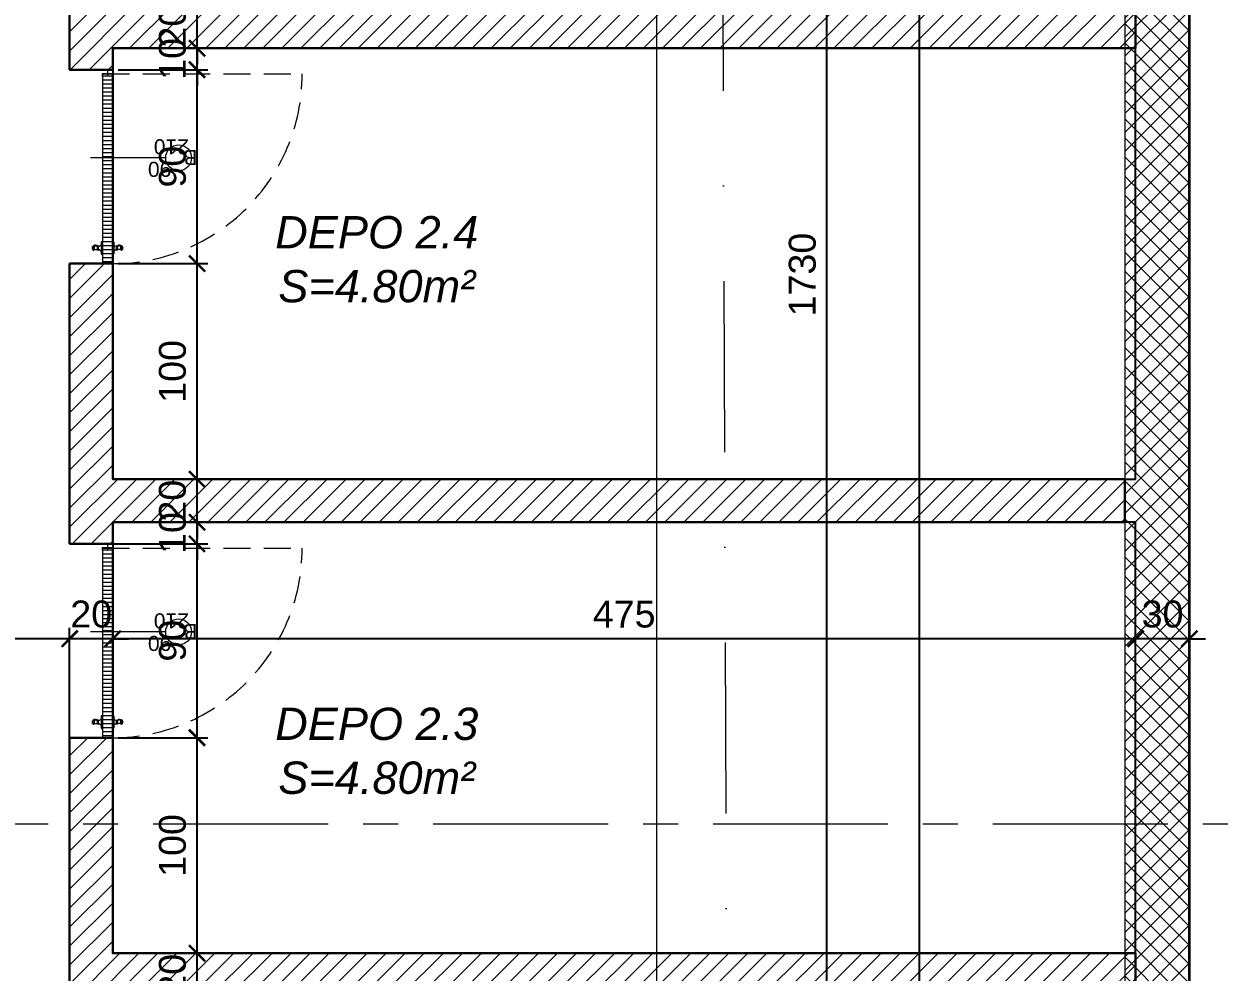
# Model space of a CAD drawing. Header units: centimetres. Extents: x 54080 to 59633, y -55119 to -48218.
# Drawn here: x 58736 to 59291, y -50741 to -50301 of the extents above; entities that cross this region are included whole.
import ezdxf

# ---------------------------------------------------------------- set-up
doc = ezdxf.new("R2010")
doc.units = ezdxf.units.CM
doc.header["$LTSCALE"] = 50
doc.header["$MEASUREMENT"] = 0
for name, pattern in [('23486-A01$0${ Chain Double-Dash }', [0]), ('AXES', [2, 1.25, -0.25, 0.25, -0.25]), ('CACHE', [0.375, 0.25, -0.125]), ('CONTINU', [0]), ('Dot & Dashed', [335.138881, 158.75, -88.194444, 0, -88.194437])]:
    doc.linetypes.add(name, pattern=pattern)
doc.layers.get('0').update_dxf_attribs({"color": 8})
for name, color, linetype in [('AXES', 10, 'AXES'), ('BETON COUPE', 3, 'CONTINU'), ('BORD', 5, 'Continuous'), ('COTE 50ème', 1, 'Continuous'), ('TEXTE', 7, 'Continuous')]:
    doc.layers.add(name, color=color, linetype=linetype)
for name, color, linetype, lineweight in [('BETON CACHE', 4, 'CACHE', 5), ('BETON HACHURE', 253, 'Continuous', 13), ('door', 44, 'Continuous', 5), ('EXISTANT BORD', 251, 'Continuous', 60), ('MACONNERIE COUPE', 7, 'Continuous', 30), ('MACONNERIE HACHURE', 253, 'Continuous', 13)]:
    doc.layers.add(name, color=color, linetype=linetype, lineweight=lineweight)
doc.layers.add('FMULT', color=150, linetype='Continuous', plot=False)
doc.layers.add('HORS GEL', color=7, linetype='CACHE', lineweight=15, true_color=0x00661a)
doc.styles.add('GENERATED_STYLE_1', font='arial.ttf')
doc.styles.add('RS_TEXT_1.50', font='arial.ttf', dxfattribs={"height": 12.5})
doc.styles.add('RS_TXT_50', font='arial.ttf', dxfattribs={"height": 12.5})
doc.dimstyles.new('RS_50CM_LINEAIRE', dxfattribs={"dimscale": 5, "dimtxt": 12.5, "dimasz": 1.5, "dimexe": 1, "dimexo": 2.5, "dimgap": 1, "dimtad": 1, "dimdec": 1, "dimrnd": 0.5, "dimdsep": 46, "dimtxsty": 'RS_TXT_50', "dimblk1": 'ARCHTICK', "dimblk2": 'ARCHTICK', "dimsah": 1, "dimcen": 2.5, "dimdle": 1, "dimclrt": 4, "dimadec": 0, "dimazin": 2, "dimtfac": 1, "dimtdec": 1, "dimtix": 1, "dimtmove": 2, "dimatfit": 3, "dimfxl": 1, "dimtolj": 1, "dimtzin": 0, "dimarcsym": 0})

# ---------------------------------------------------------------- blocks, each defined once
blk = doc.blocks.new('A$C99aa3423')
at = {"layer": 'AXES', "lineweight": 5, "ltscale": 1.3}
blk.add_line((3195, 190), (-1985, 190), dxfattribs=at)
at = {"layer": 'HORS GEL', "linetype": '23486-A01$0${ Chain Double-Dash }', "ltscale": 1.2}
blk.add_line((2827.5, 1580), (2827.5, -4150), dxfattribs=at)
blk = doc.blocks.new('_ArchTick')
at = {"color": 0, "linetype": 'ByBlock', "const_width": 0.15}
blk.add_lwpolyline([(-0.5, -0.5), (0.5, 0.5)], dxfattribs=at)
blk = doc.blocks.new('*D1291')
at = {"layer": 'COTE 50ème', "color": 0, "lineweight": -2, "ltscale": 0.5, "transparency": 16777216}
for p, q in [((58816.82, -50732.22), (58816.82, -50724.72)), ((58796.64, -50732.22), (58821.82, -50732.22)), ((58816.82, -50752.22), (58816.82, -50732.22)), ((58790.17, -50752.22), (58821.82, -50752.22)), ((58816.82, -50752.22), (58816.82, -50759.72))]:
    blk.add_line(p, q, dxfattribs=at)
at = {"layer": 'Defpoints', "color": 0, "ltscale": 0.5, "transparency": 16777216}
for p in [(58784.14, -50732.22), (58816.82, -50732.22), (58777.67, -50752.22)]:
    blk.add_point(p, dxfattribs=at)
at = {"layer": 'COTE 50ème', "color": 0, "lineweight": -2, "ltscale": 0.5, "transparency": 16777216, "xscale": 7.5, "yscale": 7.5, "zscale": 7.5}
for p, rotation in [((58816.82, -50732.22), 270), ((58816.82, -50752.22), 90)]:
    blk.add_blockref('_ArchTick', p, dxfattribs=dict(at, rotation=rotation))
at = {"layer": 'COTE 50ème', "color": 4, "ltscale": 0.5, "transparency": 16777216, "insert": (58805.44, -50742.22), "char_height": 12.5, "attachment_point": 5, "rotation": 90, "style": 'RS_TXT_50'}
blk.add_mtext('\\A1;20', dxfattribs=at)
blk = doc.blocks.new('*D1292')
at = {"layer": 'COTE 50ème', "color": 0, "lineweight": -2, "ltscale": 0.5, "transparency": 16777216}
for p, q in [((58780.17, -50632.22), (58821.82, -50632.22)), ((58816.82, -50737.22), (58816.82, -50627.22)), ((58796.64, -50732.22), (58821.82, -50732.22))]:
    blk.add_line(p, q, dxfattribs=at)
at = {"layer": 'Defpoints', "color": 0, "ltscale": 0.5, "transparency": 16777216}
for p in [(58767.67, -50632.22), (58816.82, -50632.22), (58784.14, -50732.22)]:
    blk.add_point(p, dxfattribs=at)
at = {"layer": 'COTE 50ème', "color": 0, "lineweight": -2, "ltscale": 0.5, "transparency": 16777216, "xscale": 7.5, "yscale": 7.5, "zscale": 7.5}
for p, rotation in [((58816.82, -50632.22), 90), ((58816.82, -50732.22), 270)]:
    blk.add_blockref('_ArchTick', p, dxfattribs=dict(at, rotation=rotation))
at = {"layer": 'COTE 50ème', "color": 4, "ltscale": 0.5, "transparency": 16777216, "insert": (58805.44, -50682.22), "char_height": 12.5, "attachment_point": 5, "rotation": 90, "style": 'RS_TXT_50'}
blk.add_mtext('\\A1;100', dxfattribs=at)
blk = doc.blocks.new('*D1293')
at = {"layer": 'COTE 50ème', "color": 0, "lineweight": -2, "ltscale": 0.5, "transparency": 16777216}
for p, q in [((58816.82, -50637.22), (58816.82, -50537.22)), ((58770.17, -50542.22), (58821.82, -50542.22)), ((58780.17, -50632.22), (58821.82, -50632.22))]:
    blk.add_line(p, q, dxfattribs=at)
at = {"layer": 'Defpoints', "color": 0, "ltscale": 0.5, "transparency": 16777216}
for p in [(58757.67, -50542.22), (58816.82, -50542.22), (58767.67, -50632.22)]:
    blk.add_point(p, dxfattribs=at)
at = {"layer": 'COTE 50ème', "color": 0, "lineweight": -2, "ltscale": 0.5, "transparency": 16777216, "xscale": 7.5, "yscale": 7.5, "zscale": 7.5}
for p, rotation in [((58816.82, -50542.22), 90), ((58816.82, -50632.22), 270)]:
    blk.add_blockref('_ArchTick', p, dxfattribs=dict(at, rotation=rotation))
at = {"layer": 'COTE 50ème', "color": 4, "ltscale": 0.5, "transparency": 16777216, "insert": (58805.44, -50587.22), "char_height": 12.5, "attachment_point": 5, "rotation": 90, "style": 'RS_TXT_50'}
blk.add_mtext('\\A1;90', dxfattribs=at)
blk = doc.blocks.new('*D1294')
at = {"layer": 'COTE 50ème', "color": 0, "lineweight": -2, "ltscale": 0.5, "transparency": 16777216}
for p, q in [((58816.82, -50532.22), (58816.82, -50524.72)), ((58807.77, -50532.22), (58821.82, -50532.22)), ((58816.82, -50542.22), (58816.82, -50532.22)), ((58770.17, -50542.22), (58821.82, -50542.22)), ((58816.82, -50542.22), (58816.82, -50549.72))]:
    blk.add_line(p, q, dxfattribs=at)
at = {"layer": 'Defpoints', "color": 0, "ltscale": 0.5, "transparency": 16777216}
for p in [(58795.27, -50532.22), (58816.82, -50532.22), (58757.67, -50542.22)]:
    blk.add_point(p, dxfattribs=at)
at = {"layer": 'COTE 50ème', "color": 0, "lineweight": -2, "ltscale": 0.5, "transparency": 16777216, "xscale": 7.5, "yscale": 7.5, "zscale": 7.5}
for p, rotation in [((58816.82, -50532.22), 270), ((58816.82, -50542.22), 90)]:
    blk.add_blockref('_ArchTick', p, dxfattribs=dict(at, rotation=rotation))
at = {"layer": 'COTE 50ème', "color": 4, "ltscale": 0.5, "transparency": 16777216, "insert": (58805.44, -50537.22), "char_height": 12.5, "attachment_point": 5, "rotation": 90, "style": 'RS_TXT_50'}
blk.add_mtext('\\A1;10', dxfattribs=at)
blk = doc.blocks.new('*D1295')
at = {"layer": 'COTE 50ème', "color": 0, "lineweight": -2, "ltscale": 0.5, "transparency": 16777216}
for p, q in [((58816.82, -50512.22), (58816.82, -50504.72)), ((58798.61, -50512.22), (58821.82, -50512.22)), ((58816.82, -50532.22), (58816.82, -50512.22)), ((58807.77, -50532.22), (58821.82, -50532.22)), ((58816.82, -50532.22), (58816.82, -50539.72))]:
    blk.add_line(p, q, dxfattribs=at)
at = {"layer": 'Defpoints', "color": 0, "ltscale": 0.5, "transparency": 16777216}
for p in [(58786.11, -50512.22), (58816.82, -50512.22), (58795.27, -50532.22)]:
    blk.add_point(p, dxfattribs=at)
at = {"layer": 'COTE 50ème', "color": 0, "lineweight": -2, "ltscale": 0.5, "transparency": 16777216, "xscale": 7.5, "yscale": 7.5, "zscale": 7.5}
for p, rotation in [((58816.82, -50512.22), 270), ((58816.82, -50532.22), 90)]:
    blk.add_blockref('_ArchTick', p, dxfattribs=dict(at, rotation=rotation))
at = {"layer": 'COTE 50ème', "color": 4, "ltscale": 0.5, "transparency": 16777216, "insert": (58805.44, -50522.22), "char_height": 12.5, "attachment_point": 5, "rotation": 90, "style": 'RS_TXT_50'}
blk.add_mtext('\\A1;20', dxfattribs=at)
blk = doc.blocks.new('*D1296')
at = {"layer": 'COTE 50ème', "color": 0, "lineweight": -2, "ltscale": 0.5, "transparency": 16777216}
for p, q in [((58816.82, -50517.22), (58816.82, -50407.22)), ((58780.17, -50412.22), (58821.82, -50412.22)), ((58798.61, -50512.22), (58821.82, -50512.22))]:
    blk.add_line(p, q, dxfattribs=at)
at = {"layer": 'Defpoints', "color": 0, "ltscale": 0.5, "transparency": 16777216}
for p in [(58767.67, -50412.22), (58816.82, -50412.22), (58786.11, -50512.22)]:
    blk.add_point(p, dxfattribs=at)
at = {"layer": 'COTE 50ème', "color": 0, "lineweight": -2, "ltscale": 0.5, "transparency": 16777216, "xscale": 7.5, "yscale": 7.5, "zscale": 7.5}
for p, rotation in [((58816.82, -50412.22), 90), ((58816.82, -50512.22), 270)]:
    blk.add_blockref('_ArchTick', p, dxfattribs=dict(at, rotation=rotation))
at = {"layer": 'COTE 50ème', "color": 4, "ltscale": 0.5, "transparency": 16777216, "insert": (58805.44, -50462.22), "char_height": 12.5, "attachment_point": 5, "rotation": 90, "style": 'RS_TXT_50'}
blk.add_mtext('\\A1;100', dxfattribs=at)
blk = doc.blocks.new('*D1297')
at = {"layer": 'COTE 50ème', "color": 0, "lineweight": -2, "ltscale": 0.5, "transparency": 16777216}
for p, q in [((58816.82, -50417.22), (58816.82, -50317.22)), ((58780.17, -50322.22), (58821.82, -50322.22)), ((58780.17, -50412.22), (58821.82, -50412.22))]:
    blk.add_line(p, q, dxfattribs=at)
at = {"layer": 'Defpoints', "color": 0, "ltscale": 0.5, "transparency": 16777216}
for p in [(58767.67, -50322.22), (58816.82, -50322.22), (58767.67, -50412.22)]:
    blk.add_point(p, dxfattribs=at)
at = {"layer": 'COTE 50ème', "color": 0, "lineweight": -2, "ltscale": 0.5, "transparency": 16777216, "xscale": 7.5, "yscale": 7.5, "zscale": 7.5}
for p, rotation in [((58816.82, -50322.22), 90), ((58816.82, -50412.22), 270)]:
    blk.add_blockref('_ArchTick', p, dxfattribs=dict(at, rotation=rotation))
at = {"layer": 'COTE 50ème', "color": 4, "ltscale": 0.5, "transparency": 16777216, "insert": (58805.44, -50367.22), "char_height": 12.5, "attachment_point": 5, "rotation": 90, "style": 'RS_TXT_50'}
blk.add_mtext('\\A1;90', dxfattribs=at)
blk = doc.blocks.new('*D1298')
at = {"layer": 'COTE 50ème', "color": 0, "lineweight": -2, "ltscale": 0.5, "transparency": 16777216}
for p, q in [((58816.82, -50312.22), (58816.82, -50304.72)), ((58790.17, -50312.22), (58821.82, -50312.22)), ((58816.82, -50322.22), (58816.82, -50312.22)), ((58780.17, -50322.22), (58821.82, -50322.22)), ((58816.82, -50322.22), (58816.82, -50329.72))]:
    blk.add_line(p, q, dxfattribs=at)
at = {"layer": 'Defpoints', "color": 0, "ltscale": 0.5, "transparency": 16777216}
for p in [(58777.67, -50312.22), (58816.82, -50312.22), (58767.67, -50322.22)]:
    blk.add_point(p, dxfattribs=at)
at = {"layer": 'COTE 50ème', "color": 0, "lineweight": -2, "ltscale": 0.5, "transparency": 16777216, "xscale": 7.5, "yscale": 7.5, "zscale": 7.5}
for p, rotation in [((58816.82, -50312.22), 270), ((58816.82, -50322.22), 90)]:
    blk.add_blockref('_ArchTick', p, dxfattribs=dict(at, rotation=rotation))
at = {"layer": 'COTE 50ème', "color": 4, "ltscale": 0.5, "transparency": 16777216, "insert": (58805.44, -50317.22), "char_height": 12.5, "attachment_point": 5, "rotation": 90, "style": 'RS_TXT_50'}
blk.add_mtext('\\A1;10', dxfattribs=at)
blk = doc.blocks.new('*D1299')
at = {"layer": 'COTE 50ème', "color": 0, "lineweight": -2, "ltscale": 0.5, "transparency": 16777216}
for p, q in [((58816.82, -50292.22), (58816.82, -50284.72)), ((58801.22, -50292.22), (58821.82, -50292.22)), ((58816.82, -50312.22), (58816.82, -50292.22)), ((58790.17, -50312.22), (58821.82, -50312.22)), ((58816.82, -50312.22), (58816.82, -50319.72))]:
    blk.add_line(p, q, dxfattribs=at)
at = {"layer": 'Defpoints', "color": 0, "ltscale": 0.5, "transparency": 16777216}
for p in [(58788.72, -50292.22), (58816.82, -50292.22), (58777.67, -50312.22)]:
    blk.add_point(p, dxfattribs=at)
at = {"layer": 'COTE 50ème', "color": 0, "lineweight": -2, "ltscale": 0.5, "transparency": 16777216, "xscale": 7.5, "yscale": 7.5, "zscale": 7.5}
for p, rotation in [((58816.82, -50292.22), 270), ((58816.82, -50312.22), 90)]:
    blk.add_blockref('_ArchTick', p, dxfattribs=dict(at, rotation=rotation))
at = {"layer": 'COTE 50ème', "color": 4, "ltscale": 0.5, "transparency": 16777216, "insert": (58805.44, -50302.22), "char_height": 12.5, "attachment_point": 5, "rotation": 90, "style": 'RS_TXT_50'}
blk.add_mtext('\\A1;20', dxfattribs=at)
blk = doc.blocks.new('*D1326')
at = {"layer": 'COTE 50ème', "color": 0, "lineweight": -2, "ltscale": 0.5, "transparency": 16777216}
for p, q in [((59252.67, -50659.86), (59252.67, -50581.27)), ((59277.67, -50659.86), (59277.67, -50581.27)), ((59252.67, -50586.27), (59245.17, -50586.27)), ((59277.67, -50586.27), (59252.67, -50586.27)), ((59277.67, -50586.27), (59285.17, -50586.27))]:
    blk.add_line(p, q, dxfattribs=at)
at = {"layer": 'Defpoints', "color": 0, "ltscale": 0.5, "transparency": 16777216}
for p in [(59252.67, -50586.27), (59252.67, -50672.36), (59277.67, -50672.36)]:
    blk.add_point(p, dxfattribs=at)
at = {"layer": 'COTE 50ème', "color": 0, "lineweight": -2, "ltscale": 0.5, "transparency": 16777216, "xscale": 7.5, "yscale": 7.5, "zscale": 7.5}
blk.add_blockref('_ArchTick', (59252.67, -50586.27), dxfattribs=at)
at = {"layer": 'COTE 50ème', "color": 0, "lineweight": -2, "ltscale": 0.5, "transparency": 16777216, "xscale": 7.5, "yscale": 7.5, "zscale": 7.5, "rotation": 180}
blk.add_blockref('_ArchTick', (59277.67, -50586.27), dxfattribs=at)
at = {"layer": 'COTE 50ème', "color": 4, "ltscale": 0.5, "transparency": 16777216, "insert": (59265.17, -50574.88), "char_height": 12.5, "attachment_point": 5, "style": 'RS_TXT_50'}
blk.add_mtext('\\A1;30', dxfattribs=at)
blk = doc.blocks.new('*D1327')
at = {"layer": 'COTE 50ème', "color": 0, "lineweight": -2, "ltscale": 0.5, "transparency": 16777216}
for p, q in [((58777.67, -50650.39), (58777.67, -50581.27)), ((59252.67, -50659.86), (59252.67, -50581.27)), ((59257.67, -50586.27), (58772.67, -50586.27))]:
    blk.add_line(p, q, dxfattribs=at)
at = {"layer": 'Defpoints', "color": 0, "ltscale": 0.5, "transparency": 16777216}
for p in [(58777.67, -50586.27), (58777.67, -50662.89), (59252.67, -50672.36)]:
    blk.add_point(p, dxfattribs=at)
at = {"layer": 'COTE 50ème', "color": 0, "lineweight": -2, "ltscale": 0.5, "transparency": 16777216, "xscale": 7.5, "yscale": 7.5, "zscale": 7.5, "rotation": 180}
blk.add_blockref('_ArchTick', (58777.67, -50586.27), dxfattribs=at)
at = {"layer": 'COTE 50ème', "color": 0, "lineweight": -2, "ltscale": 0.5, "transparency": 16777216, "xscale": 7.5, "yscale": 7.5, "zscale": 7.5}
blk.add_blockref('_ArchTick', (59252.67, -50586.27), dxfattribs=at)
at = {"layer": 'COTE 50ème', "color": 4, "ltscale": 0.5, "transparency": 16777216, "insert": (59015.17, -50574.91), "char_height": 12.5, "attachment_point": 5, "style": 'RS_TXT_50'}
blk.add_mtext('\\A1;475', dxfattribs=at)
blk = doc.blocks.new('*D1328')
at = {"layer": 'COTE 50ème', "color": 0, "lineweight": -2, "ltscale": 0.5, "transparency": 16777216}
for p, q in [((58757.67, -50650.39), (58757.67, -50581.27)), ((58777.67, -50650.39), (58777.67, -50581.27)), ((58757.67, -50586.27), (58750.17, -50586.27)), ((58777.67, -50586.27), (58757.67, -50586.27)), ((58777.67, -50586.27), (58785.17, -50586.27))]:
    blk.add_line(p, q, dxfattribs=at)
at = {"layer": 'Defpoints', "color": 0, "ltscale": 0.5, "transparency": 16777216}
for p in [(58757.67, -50586.27), (58757.67, -50662.89), (58777.67, -50662.89)]:
    blk.add_point(p, dxfattribs=at)
at = {"layer": 'COTE 50ème', "color": 0, "lineweight": -2, "ltscale": 0.5, "transparency": 16777216, "xscale": 7.5, "yscale": 7.5, "zscale": 7.5}
blk.add_blockref('_ArchTick', (58757.67, -50586.27), dxfattribs=at)
at = {"layer": 'COTE 50ème', "color": 0, "lineweight": -2, "ltscale": 0.5, "transparency": 16777216, "xscale": 7.5, "yscale": 7.5, "zscale": 7.5, "rotation": 180}
blk.add_blockref('_ArchTick', (58777.67, -50586.27), dxfattribs=at)
at = {"layer": 'COTE 50ème', "color": 4, "ltscale": 0.5, "transparency": 16777216, "insert": (58767.67, -50574.89), "char_height": 12.5, "attachment_point": 5, "style": 'RS_TXT_50'}
blk.add_mtext('\\A1;20', dxfattribs=at)
blk = doc.blocks.new('*D1329')
at = {"layer": 'COTE 50ème', "color": 0, "lineweight": -2, "ltscale": 0.5, "transparency": 16777216}
for p, q in [((58617.67, -50634.86), (58617.67, -50581.27)), ((58757.67, -50650.39), (58757.67, -50581.27)), ((58762.67, -50586.27), (58612.67, -50586.27))]:
    blk.add_line(p, q, dxfattribs=at)
at = {"layer": 'Defpoints', "color": 0, "ltscale": 0.5, "transparency": 16777216}
for p in [(58617.67, -50586.27), (58617.67, -50647.36), (58757.67, -50662.89)]:
    blk.add_point(p, dxfattribs=at)
at = {"layer": 'COTE 50ème', "color": 0, "lineweight": -2, "ltscale": 0.5, "transparency": 16777216, "xscale": 7.5, "yscale": 7.5, "zscale": 7.5, "rotation": 180}
blk.add_blockref('_ArchTick', (58617.67, -50586.27), dxfattribs=at)
at = {"layer": 'COTE 50ème', "color": 0, "lineweight": -2, "ltscale": 0.5, "transparency": 16777216, "xscale": 7.5, "yscale": 7.5, "zscale": 7.5}
blk.add_blockref('_ArchTick', (58757.67, -50586.27), dxfattribs=at)
at = {"layer": 'COTE 50ème', "color": 4, "ltscale": 0.5, "transparency": 16777216, "insert": (58687.67, -50574.89), "char_height": 12.5, "attachment_point": 5, "style": 'RS_TXT_50'}
blk.add_mtext('\\A1;140', dxfattribs=at)
blk = doc.blocks.new('*D1380')
at = {"layer": 'COTE 50ème', "color": 0, "lineweight": -2, "ltscale": 0.5, "transparency": 16777216}
for p, q in [((59109.33, -51287.36), (59109.33, -49547.22)), ((59030.18, -49552.22), (59114.33, -49552.22)), ((59030.17, -51282.36), (59114.33, -51282.36))]:
    blk.add_line(p, q, dxfattribs=at)
at = {"layer": 'Defpoints', "color": 0, "ltscale": 0.5, "transparency": 16777216}
for p in [(59017.68, -49552.22), (59109.33, -49552.22), (59017.67, -51282.36)]:
    blk.add_point(p, dxfattribs=at)
at = {"layer": 'COTE 50ème', "color": 0, "lineweight": -2, "ltscale": 0.5, "transparency": 16777216, "xscale": 7.5, "yscale": 7.5, "zscale": 7.5}
for p, rotation in [((59109.33, -49552.22), 90), ((59109.33, -51282.36), 270)]:
    blk.add_blockref('_ArchTick', p, dxfattribs=dict(at, rotation=rotation))
at = {"layer": 'COTE 50ème', "color": 4, "ltscale": 0.5, "transparency": 16777216, "insert": (59097.94, -50417.29), "char_height": 12.5, "attachment_point": 5, "rotation": 90, "style": 'RS_TXT_50'}
blk.add_mtext('\\A1;1730', dxfattribs=at)
blk = doc.blocks.new('*D1382')
at = {"layer": 'COTE 50ème', "color": 0, "lineweight": -2, "ltscale": 0.5, "transparency": 16777216}
for p, q in [((59152.07, -49522.22), (59152.07, -54718.51)), ((59055.17, -49527.22), (59157.07, -49527.22)), ((59055.17, -54713.51), (59157.07, -54713.51))]:
    blk.add_line(p, q, dxfattribs=at)
at = {"layer": 'Defpoints', "color": 0, "ltscale": 0.5, "transparency": 16777216}
for p in [(59042.67, -49527.22), (59042.67, -54713.51), (59152.07, -54713.51)]:
    blk.add_point(p, dxfattribs=at)
at = {"layer": 'COTE 50ème', "color": 0, "lineweight": -2, "ltscale": 0.5, "transparency": 16777216, "xscale": 7.5, "yscale": 7.5, "zscale": 7.5}
for p, rotation in [((59152.07, -49527.22), 90), ((59152.07, -54713.51), 270)]:
    blk.add_blockref('_ArchTick', p, dxfattribs=dict(at, rotation=rotation))
at = {"layer": 'COTE 50ème', "color": 4, "ltscale": 0.5, "transparency": 16777216, "insert": (59140.69, -52120.37), "char_height": 12.5, "attachment_point": 5, "rotation": 90, "style": 'RS_TXT_50'}
blk.add_mtext('\\A1;5186.5', dxfattribs=at)

msp = doc.modelspace()

# ---------------------------------------------------------------- hatches: boundary and pattern name
at = {"layer": 'BETON HACHURE', "transparency": 33554585}
h = msp.add_hatch(dxfattribs=at)
h.set_pattern_fill('ANSI37', color=256, scale=50, angle=270, style=0)
h.set_pattern_definition([(315, (861.459, 19655.393), (4.4194174, 4.4194174), []), (45, (861.459, 19655.393), (-4.4194174, 4.4194174), [])])
h.paths.add_polyline_path([(56357.67, -51847.22), (56382.67, -51847.22), (56382.67, -52172.22), (56357.67, -52172.22)], flags=0)
h.paths.add_polyline_path([(56357.67, -51847.22), (56382.67, -51847.22), (56382.67, -52172.22), (56357.67, -52172.22)], flags=0)
h.paths.add_polyline_path([(58537.67, -51987.36), (58537.67, -52037.36), (58617.67, -52037.36), (58617.67, -51987.36)], flags=0)
h.paths.add_polyline_path([(58157.67, -51987.36), (58157.67, -52037.36), (58237.67, -52037.36), (58237.67, -51987.36)], flags=0)
edge = h.paths.add_edge_path(flags=0)
edge.add_arc((58197.67, -50672.36), 40, 0, 360)
edge = h.paths.add_edge_path(flags=0)
edge.add_arc((58197.67, -49997.36), 40, 0, 360)
edge = h.paths.add_edge_path(flags=0)
edge.add_arc((58197.67, -51272.36), 40, 0, 360)
h.paths.add_polyline_path([(59277.67, -49527.22), (54853.83, -49527.22), (54464.54, -54263.92), (59277.59, -54736.58), (59277.67, -54713.51)])
edge = h.paths.add_edge_path(flags=0)
edge.add_arc((58197.67, -51272.36), 40, 0, 360)
h.paths.add_polyline_path([(56982.67, -49552.22), (56982.67, -49972.36), (57007.67, -49972.36), (57007.67, -49552.22), (58577.68, -49552.22), (58577.67, -50022.36), (58617.67, -50022.36), (58617.67, -49552.22), (59247.67, -49552.22), (59247.67, -51282.36), (58617.67, -51282.36), (58617.67, -50647.36), (58577.67, -50647.36), (58577.67, -51312.36), (59247.67, -51312.36), (59247.67, -52057.36), (58577.67, -52057.36), (58577.67, -53447.36), (58617.67, -53447.36), (58617.67, -52087.36), (59247.67, -52087.36), (59247.67, -54709.01), (58245.17, -54610.07), (58245.17, -54122.36), (58220.17, -54122.36), (58220.17, -54607.62), (56915.17, -54479.46), (56915.17, -54122.36), (56890.17, -54122.36), (56890.17, -54477.01), (55702.67, -54360.39), (55702.67, -54122.36), (55652.67, -54122.36), (55652.67, -54355.48), (54491.47, -54241.45), (54666.86, -52107.36), (54872.67, -52107.36), (54872.67, -52057.36), (54670.97, -52057.36), (54672.82, -52037.36), (54872.67, -52037.36), (54872.67, -51987.36), (54676.72, -51987.36), (54733.43, -51297.36), (54872.67, -51297.36), (54872.67, -51247.36), (54737.54, -51247.36), (54782.74, -50697.36), (54872.67, -50697.36), (54872.67, -50647.36), (54786.85, -50647.36), (54876.86, -49552.22), (55655.17, -49552.22), (55655.17, -49972.36), (55680.17, -49972.36), (55680.17, -49552.22)], flags=16)
h.paths.add_polyline_path([(58157.67, -51232.36), (58157.67, -51312.36), (58237.67, -51312.36), (58237.67, -51232.36)], flags=0)
at = {"layer": 'door'}
h = msp.add_hatch(dxfattribs=at)
h.set_pattern_fill('ANSI31', color=256, scale=15, angle=675)
h.set_pattern_definition([(360, (11474.2407, 87562.4932), (4e-15, 1.875), [])])
h.paths.add_polyline_path([(58772.9, -50324.19), (58772.9, -50412.22), (58777.62, -50412.22), (58777.62, -50324.19)])
h = msp.add_hatch(dxfattribs=at)
h.set_pattern_fill('ANSI31', color=256, scale=15, angle=675)
h.set_pattern_definition([(360, (11474.2407, 87342.4932), (4e-15, 1.875), [])])
h.paths.add_polyline_path([(58772.9, -50544.19), (58772.9, -50632.22), (58777.62, -50632.22), (58777.62, -50544.19)])
at = {"layer": 'MACONNERIE HACHURE'}
h = msp.add_hatch(dxfattribs=at)
h.set_pattern_fill('ANSI31', color=256, scale=50, style=0)
h.paths.add_polyline_path([(54872.67, -54083.63), (54897.67, -54083.63), (54897.67, -54067.36), (54872.67, -54067.36)])
h.paths.add_polyline_path([(54760.13, -53887.22), (54520.58, -53887.22), (54522.64, -53862.22), (54760.13, -53862.22)])
h.paths.add_polyline_path([(54872.67, -54017.36), (54872.67, -53887.22), (54850.13, -53887.22), (54850.13, -53862.22), (54897.67, -53862.22), (54897.67, -54017.36)])
h.paths.add_polyline_path([(54872.67, -54173.63), (54897.67, -54173.63), (54897.67, -54281.34), (54872.67, -54278.88)])
h.paths.add_polyline_path([(54505.78, -54067.36), (54507.82, -54042.46), (54872.67, -54042.36), (54872.67, -54067.36)])
h.paths.add_polyline_path([(58577.67, -52057.36), (58597.67, -52057.36), (58597.67, -52037.36), (58577.67, -52037.36)])
h.paths.add_polyline_path([(55842.67, -50672.36), (56202.67, -50672.36), (56202.67, -50647.36), (55842.67, -50647.36)])
h.paths.add_polyline_path([(55752.67, -50672.36), (55742.67, -50672.36), (55742.67, -50647.36), (55752.67, -50647.36)])
h.paths.add_polyline_path([(57077.67, -53447.36), (57437.67, -53447.36), (57437.67, -53422.36), (57077.67, -53422.36)])
h.paths.add_polyline_path([(56987.67, -53447.36), (56977.67, -53447.36), (56977.67, -53422.36), (56987.67, -53422.36)])
h.paths.add_polyline_path([(58777.67, -49872.22), (58777.67, -49882.22), (58757.67, -49882.22), (58757.67, -49872.22), (58717.67, -49872.22), (58717.67, -49852.22), (59252.67, -49852.22), (59252.67, -49872.22)])
h.paths.add_polyline_path([(58777.67, -50092.22), (58777.67, -50102.22), (58757.67, -50102.22), (58757.67, -49972.22), (58777.67, -49972.22), (58777.67, -50072.22), (59252.67, -50072.22), (59252.67, -50092.22)])
h.paths.add_polyline_path([(58777.67, -50312.22), (58777.67, -50322.22), (58757.67, -50322.22), (58757.67, -50192.22), (58777.67, -50192.22), (58777.67, -50292.22), (59252.67, -50292.22), (59252.67, -50312.22)])
h.paths.add_polyline_path([(58777.67, -50532.22), (58777.67, -50542.22), (58757.67, -50542.22), (58757.67, -50412.22), (58777.67, -50412.22), (58777.67, -50512.22), (59247.67, -50512.22), (59247.67, -50532.22)])
h.paths.add_polyline_path([(58757.67, -50762.22), (58757.67, -50632.22), (58777.67, -50632.22), (58777.67, -50732.22), (59252.67, -50732.22), (59252.67, -50752.22), (58777.67, -50752.22), (58777.67, -50762.22)])
h.paths.add_polyline_path([(58777.67, -50852.22), (58757.67, -50852.22), (58757.67, -50952.22), (58717.67, -50952.22), (58717.67, -50972.22), (59252.67, -50972.22), (59252.67, -50952.22), (58777.67, -50952.22)])
h.paths.add_polyline_path([(58627.67, -49872.22), (58617.67, -49872.22), (58617.67, -49852.22), (58627.67, -49852.22)])
h.paths.add_polyline_path([(58627.67, -50972.22), (58617.67, -50972.22), (58617.67, -50952.22), (58627.67, -50952.22)])
h.paths.add_polyline_path([(58577.67, -51947.36), (58597.67, -51947.36), (58597.67, -51987.36), (58577.67, -51987.36)])
h.paths.add_polyline_path([(58577.67, -51747.36), (58597.67, -51747.36), (58597.67, -51312.36), (58577.67, -51312.36)])
h.paths.add_polyline_path([(57052.67, -52057.36), (57072.67, -52057.36), (57072.67, -52037.36), (57052.67, -52037.36)])
h.paths.add_polyline_path([(56237.67, -52057.36), (56257.67, -52057.36), (56257.67, -52037.36), (56237.67, -52037.36)])
h.paths.add_polyline_path([(55707.67, -52087.36), (55727.67, -52087.36), (55727.67, -52037.36), (55707.67, -52037.36)])
h.paths.add_polyline_path([(55837.67, -52007.36), (56107.67, -52007.36), (56107.67, -51987.36), (55837.67, -51987.36)])
h.paths.add_polyline_path([(57072.67, -52107.36), (57342.67, -52107.36), (57342.67, -52087.36), (57072.67, -52087.36)])
h.paths.add_polyline_path([(56670.17, -51987.36), (56670.17, -52097.36), (56690.17, -52097.36), (56690.17, -52007.36), (56922.67, -52007.36), (56922.67, -51987.36)])
h.paths.add_polyline_path([(56670.17, -52297.36), (56690.17, -52297.36), (56690.17, -52217.36), (57047.67, -52217.36), (57047.67, -52197.36), (56690.17, -52197.36), (56690.17, -52187.36), (56670.17, -52187.36)])
h.paths.add_polyline_path([(56670.17, -52497.36), (56690.17, -52497.36), (56690.17, -52417.36), (57047.67, -52417.36), (57047.67, -52397.36), (56690.17, -52397.36), (56690.17, -52387.36), (56670.17, -52387.36)])
h.paths.add_polyline_path([(56510.17, -52797.36), (56510.17, -52787.36), (56490.17, -52787.36), (56490.17, -52797.36), (56257.67, -52797.36), (56257.67, -52817.36), (56942.67, -52817.36), (56942.67, -52797.36), (56690.17, -52797.36), (56690.17, -52787.36), (56670.17, -52787.36), (56670.17, -52797.36)])
h.paths.add_polyline_path([(56510.17, -52697.36), (56510.17, -52587.36), (56490.17, -52587.36), (56490.17, -52597.36), (56127.67, -52597.36), (56127.67, -52617.36), (56490.17, -52617.36), (56490.17, -52697.36)])
h.paths.add_polyline_path([(56510.17, -52497.36), (56510.17, -52387.36), (56490.17, -52387.36), (56490.17, -52397.36), (56127.67, -52397.36), (56127.67, -52417.36), (56490.17, -52417.36), (56490.17, -52497.36)])
h.paths.add_polyline_path([(56510.17, -52187.36), (56490.17, -52187.36), (56490.17, -52197.36), (56127.67, -52197.36), (56127.67, -52217.36), (56490.17, -52217.36), (56490.17, -52297.36), (56510.17, -52297.36)])
h.paths.add_polyline_path([(56510.17, -51977.36), (56490.17, -51977.36), (56490.17, -51987.36), (56257.67, -51987.36), (56257.67, -52007.36), (56490.17, -52007.36), (56490.17, -52097.36), (56510.17, -52097.36)])
h.paths.add_polyline_path([(56490.17, -51887.36), (56510.17, -51887.36), (56510.17, -51777.36), (56490.17, -51777.36), (56490.17, -51787.36), (56132.67, -51787.36), (56132.67, -51807.36), (56490.17, -51807.36)])
h.paths.add_polyline_path([(57437.67, -52777.36), (57462.67, -52777.36), (57462.67, -52797.36), (57437.67, -52797.36)])
h.paths.add_polyline_path([(56202.67, -51317.36), (56227.67, -51317.36), (56227.67, -51297.36), (56202.67, -51297.36)])
h.paths.add_polyline_path([(56107.67, -53323.39), (56127.67, -53323.39), (56127.67, -52847.36), (56107.67, -52847.36)])
h.paths.add_polyline_path([(55682.67, -53222.36), (55702.67, -53222.36), (55702.67, -52927.36), (55682.67, -52927.36)])
h.paths.add_polyline_path([(55786, -51192.36), (55742.67, -51192.36), (55742.67, -51152.36), (55786, -51152.36)])
h.paths.add_polyline_path([(55952.67, -51192.36), (55912.67, -51192.36), (55912.67, -51152.36), (55952.67, -51152.36)])
h.paths.add_polyline_path([(56159.34, -51192.36), (56202.67, -51192.36), (56202.67, -51152.36), (56159.34, -51152.36)])
h.paths.add_polyline_path([(55992.67, -51192.36), (56032.67, -51192.36), (56032.67, -51152.36), (55992.67, -51152.36)])
h.paths.add_polyline_path([(57394.34, -52902.36), (57437.67, -52902.36), (57437.67, -52942.36), (57394.34, -52942.36)])
h.paths.add_polyline_path([(57227.67, -52902.36), (57267.67, -52902.36), (57267.67, -52942.36), (57227.67, -52942.36)])
h.paths.add_polyline_path([(57021, -52902.36), (56977.67, -52902.36), (56977.67, -52942.36), (57021, -52942.36)])
h.paths.add_polyline_path([(57187.67, -52902.36), (57147.67, -52902.36), (57147.67, -52942.36), (57187.67, -52942.36)])
h.paths.add_polyline_path([(55941, -52412.36), (55917.67, -52412.36), (55917.67, -52392.36), (55941, -52392.36)])
h.paths.add_polyline_path([(56107.67, -52412.36), (56067.67, -52412.36), (56067.67, -52392.36), (56107.67, -52392.36)])
h.paths.add_polyline_path([(55726, -52412.36), (55702.67, -52412.36), (55702.67, -52392.36), (55726, -52392.36)])
h.paths.add_polyline_path([(55892.67, -52412.36), (55852.67, -52412.36), (55852.67, -52392.36), (55892.67, -52392.36)])
h.paths.add_polyline_path([(55682.67, -52518.36), (55702.67, -52518.36), (55702.67, -52412.36), (55682.67, -52412.36)])
h.paths.add_polyline_path([(55682.67, -52797.36), (55702.67, -52797.36), (55702.67, -52737.36), (55682.67, -52737.36)])
h.paths.add_polyline_path([(56107.67, -52797.36), (56127.67, -52797.36), (56127.67, -52412.36), (56107.67, -52412.36)])
h.paths.add_polyline_path([(57437.67, -52677.36), (57437.67, -52637.36), (57342.67, -52637.36), (57342.67, -52562.36), (57367.67, -52562.36), (57367.67, -52627.36), (57462.67, -52627.36), (57462.67, -52677.36)])
h.paths.add_polyline_path([(56202.67, -51417.36), (56202.67, -51457.36), (56107.67, -51457.36), (56107.67, -51532.36), (56132.67, -51532.36), (56132.67, -51482.36), (56202.67, -51482.36), (56202.67, -51578.36), (56490.17, -51578.36), (56490.17, -51687.36), (56510.17, -51687.36), (56510.17, -51558.36), (56227.67, -51558.36), (56227.67, -51417.36)])
h.paths.add_polyline_path([(55742.67, -51297.36), (55742.67, -51457.36), (55837.67, -51457.36), (55837.67, -51532.36), (55812.67, -51532.36), (55812.67, -51482.36), (55717.67, -51482.36), (55717.67, -51297.36)])
h.paths.add_polyline_path([(56107.67, -53343.36), (55702.67, -53343.36), (55702.67, -53343.36), (56107.67, -53343.36)])
h.paths.add_polyline_path([(56977.67, -52797.36), (56977.67, -52637.36), (57072.67, -52637.36), (57072.67, -52562.36), (57047.67, -52562.36), (57047.67, -52627.36), (56977.67, -52627.36), (56977.67, -52597.36), (56690.17, -52597.36), (56690.17, -52587.36), (56670.17, -52587.36), (56670.17, -52697.36), (56690.17, -52697.36), (56690.17, -52617.36), (56952.67, -52617.36), (56952.67, -52797.36)])

# ---------------------------------------------------------------- linework, layer by layer
at = {"layer": 'BETON CACHE', "color": 232, "linetype": 'Dot & Dashed', "ltscale": 0.01}
msp.add_lwpolyline([(59078.3, -54847.46), (57765.06, -54807.71), (54417.81, -54401.92), (54818.91, -49521.26), (58468.18, -49407.74), (59057.59, -49414.31)], close=True, dxfattribs=at)
at = {"layer": 'BETON COUPE', "lineweight": 5}
msp.add_lwpolyline([(59277.67, -49527.22), (54853.83, -49527.22), (54464.54, -54263.92), (59277.59, -54736.58), (59277.67, -54713.51)], close=True, dxfattribs=at)
msp.add_lwpolyline([(54872.67, -51297.36), (54872.67, -51247.36), (54737.54, -51247.36), (54782.74, -50697.36), (54872.67, -50697.36), (54872.67, -50647.36), (54786.85, -50647.36), (54876.86, -49552.22), (55655.17, -49552.22), (55655.17, -49972.36), (55680.17, -49972.36), (55680.17, -49552.22), (56982.67, -49552.22), (56982.67, -49972.36), (57007.67, -49972.36), (57007.67, -49552.22), (58577.68, -49552.22), (58577.66, -50022.36), (58617.67, -50022.36), (58617.67, -49552.22), (59247.67, -49552.22), (59247.67, -51282.36)], dxfattribs=at)
at = {"layer": 'BORD'}
msp.add_lwpolyline([(59277.67, -54713.51), (59277.67, -49527.22), (54853.83, -49527.22), (54464.54, -54263.92), (59277.59, -54736.58)], close=True, dxfattribs=at)
at = {"layer": 'door', "linetype": 'CACHE'}
for p, q in [((58772.9, -50324.19), (58865.65, -50324.19)), ((58772.9, -50544.19), (58865.65, -50544.19))]:
    msp.add_line(p, q, dxfattribs=at)
at = {"layer": 'door'}
for p, q in [((58802.28, -50363.1), (58767.32, -50363.1)), ((58768.26, -50404.3), (58768.38, -50404.3)), ((58768.26, -50404.43), (58768.26, -50404.3)), ((58768.26, -50405.54), (58768.26, -50404.43)), ((58768.38, -50405.66), (58768.38, -50404.3)), ((58768.63, -50405.91), (58768.63, -50404.05)), ((58768.88, -50404.05), (58768.88, -50405.91)), ((58769.13, -50404.11), (58769.13, -50404.3)), ((58769.13, -50405.66), (58769.13, -50404.3)), ((58769.72, -50403.71), (58769.15, -50403.71)), ((58769.72, -50403.93), (58769.15, -50403.93)), ((58769.72, -50403.71), (58770.29, -50403.71)), ((58769.72, -50403.93), (58770.29, -50403.93)), ((58770.31, -50404.11), (58770.31, -50404.12)), ((58770.5, -50404.3), (58770.5, -50404.3)), ((58770.67, -50405.82), (58770.67, -50404.15)), ((58771.07, -50405.82), (58771.07, -50404.15)), ((58772.3, -50402.28), (58772.3, -50407.68)), ((58772.6, -50401.98), (58772.9, -50401.98)), ((58772.9, -50401.98), (58772.9, -50407.98)), ((58777.92, -50401.98), (58777.62, -50401.98)), ((58777.62, -50401.98), (58777.62, -50407.98)), ((58778.22, -50402.28), (58778.22, -50407.68)), ((58779.45, -50405.82), (58779.45, -50404.15)), ((58779.85, -50405.82), (58779.85, -50404.15)), ((58780.03, -50404.3), (58780.02, -50404.3)), ((58780.21, -50404.11), (58780.21, -50404.12)), ((58780.8, -50403.71), (58780.23, -50403.71)), ((58780.8, -50403.93), (58780.23, -50403.93)), ((58780.8, -50403.71), (58781.37, -50403.71)), ((58780.8, -50403.93), (58781.37, -50403.93)), ((58781.39, -50404.11), (58781.39, -50404.3)), ((58781.39, -50405.66), (58781.39, -50404.3)), ((58781.64, -50404.05), (58781.64, -50405.91)), ((58781.89, -50405.91), (58781.89, -50404.05)), ((58782.14, -50405.66), (58782.14, -50404.3)), ((58782.27, -50404.3), (58782.14, -50404.3)), ((58782.27, -50404.43), (58782.27, -50404.3)), ((58782.27, -50405.54), (58782.27, -50404.43)), ((58768.26, -50405.54), (58768.26, -50405.66)), ((58768.26, -50405.66), (58768.38, -50405.66)), ((58769.13, -50405.66), (58770.5, -50405.66)), ((58772.6, -50407.98), (58772.9, -50407.98)), ((58777.92, -50407.98), (58777.62, -50407.98)), ((58781.39, -50405.66), (58780.02, -50405.66)), ((58782.27, -50405.66), (58782.14, -50405.66)), ((58782.27, -50405.54), (58782.27, -50405.66)), ((58802.28, -50583.1), (58767.32, -50583.1)), ((58768.26, -50624.3), (58768.38, -50624.3)), ((58768.26, -50624.43), (58768.26, -50624.3)), ((58768.26, -50625.54), (58768.26, -50624.43)), ((58768.26, -50625.54), (58768.26, -50625.66)), ((58768.26, -50625.66), (58768.38, -50625.66)), ((58768.38, -50625.66), (58768.38, -50624.3)), ((58768.63, -50625.91), (58768.63, -50624.05)), ((58768.88, -50624.05), (58768.88, -50625.91)), ((58769.13, -50624.11), (58769.13, -50624.3)), ((58769.13, -50625.66), (58769.13, -50624.3)), ((58769.13, -50625.66), (58770.5, -50625.66)), ((58769.72, -50623.71), (58769.15, -50623.71)), ((58769.72, -50623.93), (58769.15, -50623.93)), ((58769.72, -50623.71), (58770.29, -50623.71)), ((58769.72, -50623.93), (58770.29, -50623.93)), ((58770.31, -50624.11), (58770.31, -50624.12)), ((58770.5, -50624.3), (58770.5, -50624.3)), ((58770.67, -50625.82), (58770.67, -50624.15)), ((58771.07, -50625.82), (58771.07, -50624.15)), ((58772.3, -50622.28), (58772.3, -50627.68)), ((58772.6, -50621.98), (58772.9, -50621.98)), ((58772.9, -50621.98), (58772.9, -50627.98)), ((58777.92, -50621.98), (58777.62, -50621.98)), ((58777.62, -50621.98), (58777.62, -50627.98)), ((58778.22, -50622.28), (58778.22, -50627.68)), ((58779.45, -50625.82), (58779.45, -50624.15)), ((58779.85, -50625.82), (58779.85, -50624.15)), ((58780.03, -50624.3), (58780.02, -50624.3)), ((58781.39, -50625.66), (58780.02, -50625.66)), ((58780.21, -50624.11), (58780.21, -50624.12)), ((58780.8, -50623.71), (58780.23, -50623.71)), ((58780.8, -50623.93), (58780.23, -50623.93)), ((58780.8, -50623.71), (58781.37, -50623.71)), ((58780.8, -50623.93), (58781.37, -50623.93)), ((58781.39, -50624.11), (58781.39, -50624.3)), ((58781.39, -50625.66), (58781.39, -50624.3)), ((58781.64, -50624.05), (58781.64, -50625.91)), ((58781.89, -50625.91), (58781.89, -50624.05)), ((58782.14, -50625.66), (58782.14, -50624.3)), ((58782.27, -50624.3), (58782.14, -50624.3)), ((58782.27, -50625.66), (58782.14, -50625.66)), ((58782.27, -50624.43), (58782.27, -50624.3)), ((58782.27, -50625.54), (58782.27, -50624.43)), ((58782.27, -50625.54), (58782.27, -50625.66)), ((58772.6, -50627.98), (58772.9, -50627.98)), ((58777.92, -50627.98), (58777.62, -50627.98))]:
    msp.add_line(p, q, dxfattribs=at)
for points in [[(58775.17, -50322.22), (58775.17, -50325.36), (58772.85, -50325.24), (58772.85, -50323.98), (58777.67, -50323.98), (58777.67, -50322.22), (58775.17, -50322.22)], [(58772.9, -50324.19), (58772.9, -50412.22), (58777.62, -50412.22), (58777.62, -50324.19), (58772.9, -50324.19)], [(58775.17, -50542.22), (58775.17, -50545.36), (58772.85, -50545.24), (58772.85, -50543.98), (58777.67, -50543.98), (58777.67, -50542.22), (58775.17, -50542.22)], [(58772.9, -50544.19), (58772.9, -50632.22), (58777.62, -50632.22), (58777.62, -50544.19), (58772.9, -50544.19)]]:
    msp.add_lwpolyline(points, dxfattribs=at)
for centre in [(58808.28, -50363.1), (58808.28, -50583.1)]:
    msp.add_circle(centre, 6, dxfattribs=at)
at = {"layer": 'door', "linetype": 'CACHE'}
for centre in [(58777.62, -50324.19), (58777.62, -50544.19)]:
    msp.add_arc(centre, 88.03, 270, 0, dxfattribs=at)
at = {"layer": 'door'}
for centre, radius, start, end in [((58769, -50404.98), 0.929, 143.4104, 216.5896), ((58768.63, -50404.3), 0.251, 90.115, 179.885), ((58768.76, -50404.05), 0.125, 0, 180), ((58768.88, -50404.3), 0.251, 0.115, 89.885), ((58769.15, -50403.82), 0.11, 90.0106, 269.9894), ((58769.15, -50403.98), 0.0561, 93.7097, 217.9634), ((58768.92, -50404.12), 0.215, 2.7029, 27.6142), ((58770.29, -50403.82), 0.11, 270.0106, 89.9894), ((58770.29, -50403.98), 0.0561, 322.0366, 86.2903), ((58770.53, -50404.12), 0.215, 152.3858, 177.2971), ((58770.5, -50404.11), 0.191, 178.7426, 268.1515), ((58770.5, -50404.13), 0.171, 270.2175, 354.941), ((58770.87, -50404.15), 0.2, 0, 180), ((58771.25, -50403.33), 0.841, 257.9295, 315.6311), ((58772.3, -50404.3), 0.6, 90, 139.4092), ((58772.6, -50402.28), 0.3, 90, 180), ((58777.92, -50402.28), 0.3, 0, 90), ((58778.22, -50404.3), 0.6, 40.5908, 90), ((58779.28, -50403.33), 0.841, 224.3689, 282.0705), ((58779.65, -50404.15), 0.2, 0, 180), ((58780.02, -50404.13), 0.171, 185.059, 269.7825), ((58780.02, -50404.11), 0.191, 271.8485, 1.2574), ((58780.23, -50403.82), 0.11, 90.0106, 269.9894), ((58780.23, -50403.98), 0.0561, 93.7097, 217.9634), ((58780, -50404.12), 0.215, 2.7029, 27.6142), ((58781.37, -50403.82), 0.11, 270.0106, 89.9894), ((58781.37, -50403.98), 0.0561, 322.0366, 86.2903), ((58781.6, -50404.12), 0.215, 152.3858, 177.2971), ((58781.64, -50404.3), 0.251, 90.115, 179.885), ((58781.77, -50404.05), 0.125, 0, 180), ((58781.89, -50404.3), 0.251, 0.115, 89.885), ((58781.52, -50404.98), 0.929, 323.4104, 36.5896), ((58768.63, -50405.66), 0.251, 180.115, 269.885), ((58768.76, -50405.91), 0.125, 180, 0), ((58768.88, -50405.66), 0.251, 270.115, 359.885), ((58770.5, -50405.83), 0.171, 5.059, 89.7825), ((58770.87, -50405.82), 0.2, 180, 0), ((58771.25, -50406.64), 0.841, 44.3689, 102.0705), ((58772.3, -50405.66), 0.6, 220.5908, 270), ((58772.6, -50407.68), 0.3, 180, 270), ((58777.92, -50407.68), 0.3, 270, 0), ((58778.22, -50405.66), 0.6, 270, 319.4092), ((58779.28, -50406.64), 0.841, 77.9295, 135.6311), ((58779.65, -50405.82), 0.2, 180, 0), ((58780.02, -50405.83), 0.171, 90.2175, 174.941), ((58781.64, -50405.66), 0.251, 180.115, 269.885), ((58781.77, -50405.91), 0.125, 180, 0), ((58781.89, -50405.66), 0.251, 270.115, 359.885), ((58769, -50624.98), 0.929, 143.4104, 216.5896), ((58768.63, -50624.3), 0.251, 90.115, 179.885), ((58768.63, -50625.66), 0.251, 180.115, 269.885), ((58768.76, -50624.05), 0.125, 0, 180), ((58768.76, -50625.91), 0.125, 180, 0), ((58768.88, -50624.3), 0.251, 0.115, 89.885), ((58768.88, -50625.66), 0.251, 270.115, 359.885), ((58769.15, -50623.82), 0.11, 90.0106, 269.9894), ((58769.15, -50623.98), 0.0561, 93.7097, 217.9634), ((58768.92, -50624.12), 0.215, 2.7029, 27.6142), ((58770.29, -50623.82), 0.11, 270.0106, 89.9894), ((58770.29, -50623.98), 0.0561, 322.0366, 86.2903), ((58770.53, -50624.12), 0.215, 152.3858, 177.2971), ((58770.5, -50624.11), 0.191, 178.7426, 268.1515), ((58770.5, -50624.13), 0.171, 270.2175, 354.941), ((58770.5, -50625.83), 0.171, 5.059, 89.7825), ((58770.87, -50624.15), 0.2, 0, 180), ((58770.87, -50625.82), 0.2, 180, 0), ((58771.25, -50623.33), 0.841, 257.9295, 315.6311), ((58771.25, -50626.64), 0.841, 44.3689, 102.0705), ((58772.3, -50624.3), 0.6, 90, 139.4092), ((58772.3, -50625.66), 0.6, 220.5908, 270), ((58772.6, -50622.28), 0.3, 90, 180), ((58777.92, -50622.28), 0.3, 0, 90), ((58778.22, -50624.3), 0.6, 40.5908, 90), ((58778.22, -50625.66), 0.6, 270, 319.4092), ((58779.28, -50623.33), 0.841, 224.3689, 282.0705), ((58779.28, -50626.64), 0.841, 77.9295, 135.6311), ((58779.65, -50624.15), 0.2, 0, 180), ((58779.65, -50625.82), 0.2, 180, 0), ((58780.02, -50624.13), 0.171, 185.059, 269.7825), ((58780.02, -50625.83), 0.171, 90.2175, 174.941), ((58780.02, -50624.11), 0.191, 271.8485, 1.2574), ((58780.23, -50623.82), 0.11, 90.0106, 269.9894), ((58780.23, -50623.98), 0.0561, 93.7097, 217.9634), ((58780, -50624.12), 0.215, 2.7029, 27.6142), ((58781.37, -50623.82), 0.11, 270.0106, 89.9894), ((58781.37, -50623.98), 0.0561, 322.0366, 86.2903), ((58781.6, -50624.12), 0.215, 152.3858, 177.2971), ((58781.64, -50624.3), 0.251, 90.115, 179.885), ((58781.64, -50625.66), 0.251, 180.115, 269.885), ((58781.77, -50624.05), 0.125, 0, 180), ((58781.77, -50625.91), 0.125, 180, 0), ((58781.89, -50624.3), 0.251, 0.115, 89.885), ((58781.89, -50625.66), 0.251, 270.115, 359.885), ((58781.52, -50624.98), 0.929, 323.4104, 36.5896), ((58772.6, -50627.68), 0.3, 180, 270), ((58777.92, -50627.68), 0.3, 270, 0)]:
    msp.add_arc(centre, radius, start, end, dxfattribs=at)
at = {"layer": 'EXISTANT BORD', "color": 3, "lineweight": 5}
msp.add_lwpolyline([(59042.67, -54713.51), (59277.59, -54713.51), (59277.59, -49527.22), (59042.67, -49527.22)], dxfattribs=at)
at = {"layer": 'FMULT', "ltscale": 0.5}
for points in [[(59277.67, -54713.51), (59277.59, -54713.51), (59277.59, -49527.22), (59277.67, -49527.22)], [(58777.67, -50512.22), (59252.67, -50512.22), (59252.67, -50312.22), (58777.67, -50312.22)], [(58777.67, -50732.22), (59252.67, -50732.22), (59252.67, -50532.22), (58777.67, -50532.22)]]:
    msp.add_lwpolyline(points, close=True, dxfattribs=at)
at = {"layer": 'MACONNERIE COUPE', "ltscale": 0.5}
for points in [[(58777.67, -50312.22), (58777.67, -50322.22), (58757.67, -50322.22), (58757.67, -50192.22), (58777.67, -50192.22), (58777.67, -50292.22), (59252.67, -50292.22), (59252.67, -50312.22)], [(58777.67, -50532.22), (58777.67, -50542.22), (58757.67, -50542.22), (58757.67, -50412.22), (58777.67, -50412.22), (58777.67, -50512.22), (59247.67, -50512.22), (59247.67, -50532.22)], [(58757.67, -50762.22), (58757.67, -50632.22), (58777.67, -50632.22), (58777.67, -50732.22), (59252.67, -50732.22), (59252.67, -50752.22), (58777.67, -50752.22), (58777.67, -50762.22)]]:
    msp.add_lwpolyline(points, close=True, dxfattribs=at)

# ---------------------------------------------------------------- block references
at = {"layer": 'MACONNERIE COUPE', "lineweight": 5, "ltscale": 0.5}
msp.add_blockref('A$C99aa3423', (56202.67, -50862.36), dxfattribs=at)

# ---------------------------------------------------------------- texts
at = {"layer": 'door', "char_height": 7, "rotation": 180, "style": 'GENERATED_STYLE_1'}
for s, insert, attachment_point in [('\\A1;\\pt0;210', (58796.75, -50354.38), 9), ('\\A1;\\pt0;B', (58810.42, -50366.43), 3), ('\\A1;\\pt0;90', (58794.02, -50364.85), 9), ('\\A1;\\pt0;210', (58796.75, -50574.38), 9), ('\\A1;\\pt0;B', (58810.42, -50586.43), 3), ('\\A1;\\pt0;90', (58794.02, -50584.85), 9)]:
    msp.add_mtext(s, dxfattribs=dict(at, insert=insert, attachment_point=attachment_point))
at = {"layer": 'TEXTE', "char_height": 25, "width": 440.821, "attachment_point": 5, "style": 'RS_TEXT_1.50'}
for s, insert in [('{\\fArial|b0|i1|c0|p34;\\H0.6x;DEPO 2.4\\PS=4.80m²}', (58900.27, -50410.26)), ('{\\fArial|b0|i1|c0|p34;\\H0.6x;DEPO 2.3\\PS=4.80m²}', (58900.27, -50638.37))]:
    msp.add_mtext(s, dxfattribs=dict(at, insert=insert))

# ---------------------------------------------------------------- dimensions: what is measured, and where the dimension line sits
at = {"layer": 'COTE 50ème', "ltscale": 0.5}
for base, p1, p2, picture, middle in [((59152.07, -54713.51), (59042.67, -49527.22), (59042.67, -54713.51), '*D1382', (59140.69, -52120.37)), ((59109.33, -49552.22), (59017.67, -51282.36), (59017.68, -49552.22), '*D1380', (59097.94, -50417.29)), ((58816.82, -50292.22), (58777.67, -50312.22), (58788.72, -50292.22), '*D1299', (58805.44, -50302.22)), ((58816.82, -50312.22), (58767.67, -50322.22), (58777.67, -50312.22), '*D1298', (58805.44, -50317.22)), ((58816.82, -50322.22), (58767.67, -50412.22), (58767.67, -50322.22), '*D1297', (58805.44, -50367.22)), ((58816.82, -50412.22), (58786.11, -50512.22), (58767.67, -50412.22), '*D1296', (58805.44, -50462.22)), ((58816.82, -50512.22), (58795.27, -50532.22), (58786.11, -50512.22), '*D1295', (58805.44, -50522.22)), ((58816.82, -50532.22), (58757.67, -50542.22), (58795.27, -50532.22), '*D1294', (58805.44, -50537.22)), ((58816.82, -50542.22), (58767.67, -50632.22), (58757.67, -50542.22), '*D1293', (58805.44, -50587.22)), ((58816.82, -50632.22), (58784.14, -50732.22), (58767.67, -50632.22), '*D1292', (58805.44, -50682.22)), ((58816.82, -50732.22), (58777.67, -50752.22), (58784.14, -50732.22), '*D1291', (58805.44, -50742.22))]:
    dim = msp.add_linear_dim(base=base, p1=p1, p2=p2, angle=90, dimstyle='RS_50CM_LINEAIRE', dxfattribs=at)
    dim.commit()
    dim.dimension.update_dxf_attribs({"geometry": picture, "text_midpoint": middle})
for base, p1, p2, picture, middle in [((58617.67, -50586.27), (58757.67, -50662.89), (58617.67, -50647.36), '*D1329', (58687.67, -50574.89)), ((58757.67, -50586.27), (58777.67, -50662.89), (58757.67, -50662.89), '*D1328', (58767.67, -50574.89)), ((58777.67, -50586.27), (59252.67, -50672.36), (58777.67, -50662.89), '*D1327', (59015.17, -50574.91))]:
    dim = msp.add_linear_dim(base=base, p1=p1, p2=p2, dimstyle='RS_50CM_LINEAIRE', dxfattribs=at)
    dim.commit()
    dim.dimension.update_dxf_attribs({"geometry": picture, "text_midpoint": middle})
dim = msp.add_linear_dim(base=(59252.67, -50586.27), p1=(59277.67, -50672.36), p2=(59252.67, -50672.36), text='30', dimstyle='RS_50CM_LINEAIRE', dxfattribs=at)
dim.commit()
dim.dimension.update_dxf_attribs({"geometry": '*D1326', "text_midpoint": (59265.17, -50574.88)})

doc.saveas('drawing.dxf')
